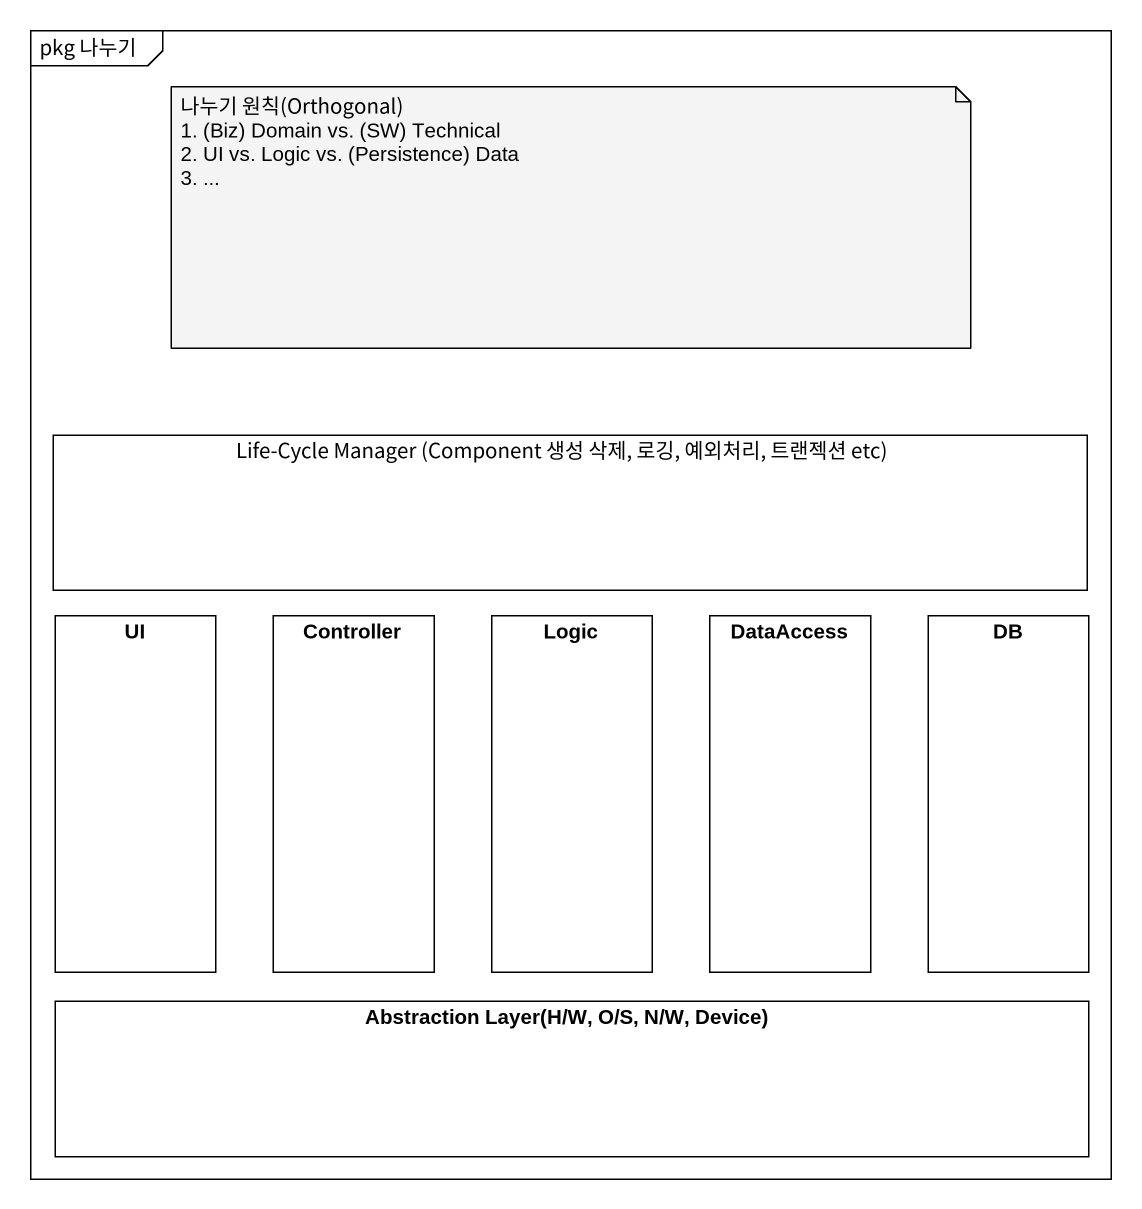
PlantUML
@startuml
mainframe pkg 나누기
rectangle "Life-Cycle Manager (Component 생성 삭제, 로깅, 예외처리, 트랜젝션 etc)" as Life_Cycle_Manager
rectangle UI
rectangle Controller
rectangle Logic
rectangle DataAccess
rectangle DB
rectangle "Abstraction Layer(H/W, O/S, N/W, Device)" as Abstraction_Layer_H_W_O_S_N
note as N1
  나누기 원칙(Orthogonal)
  1. (Biz) Domain vs. (SW) Technical
  2. UI vs. Logic vs. (Persistence) Data
  3. ...
end note
@enduml
